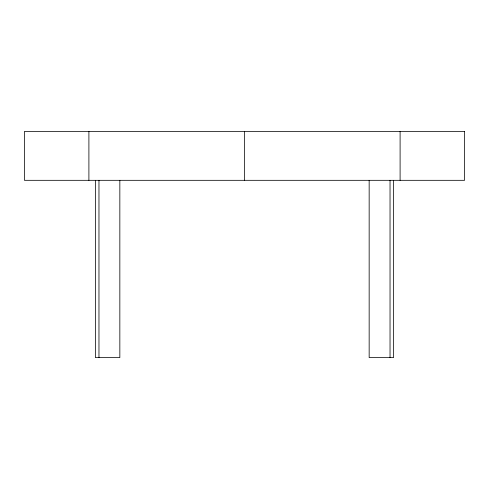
<?xml version="1.0" encoding="UTF-8"?>
<svg xmlns="http://www.w3.org/2000/svg" width="489" height="489" viewBox="0 0 489 489"><rect width="100%" height="100%" fill="white"/><g stroke="black" fill="none" stroke-linecap="round" stroke-linejoin="round"><path stroke-width="0.73" d="M400.1 131.419L400.1 180.319M393.608 180.319L393.608 357.581L369.158 357.581L369.158 180.319M390.033 180.319L390.033 357.581M244.5 131.419L244.5 180.319M119.842 180.319L119.842 357.581L95.392 357.581L95.392 180.319M98.967 180.319L98.967 357.581M88.9 131.419L88.9 180.319M464.55 131.419L24.45 131.419L24.45 180.319L464.55 180.319L464.55 131.419"/></g></svg>
